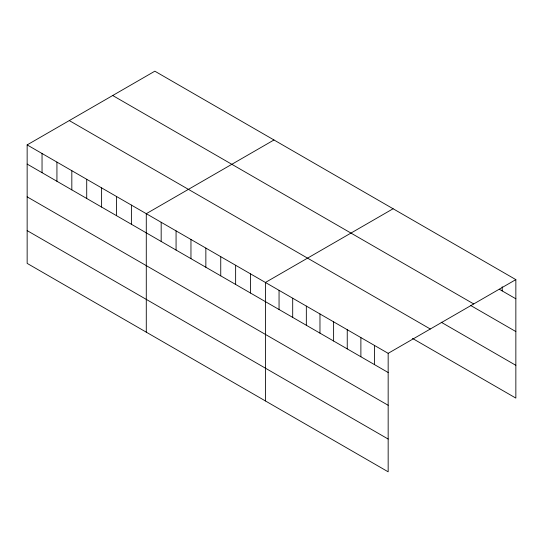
<?xml version="1.0" encoding="UTF-8"?>
<svg xmlns="http://www.w3.org/2000/svg" width="543" height="543" viewBox="0 0 543 543"><rect width="100%" height="100%" fill="white"/><g stroke="black" fill="none" stroke-linecap="round" stroke-linejoin="round"><path stroke-width="0.81" d="M27.15 144.906L388.164 353.337L388.164 471.813L27.15 263.382L27.15 144.906L154.836 71.187L515.85 279.618L515.85 398.094L412.483 338.418M273.971 139.972L146.284 213.691L146.284 332.167M393.105 208.75L265.418 282.469L265.418 400.944M388.164 353.337L515.85 279.618M499.343 289.263L515.85 298.793M112.7 95.514L473.713 303.944M470.632 305.451L515.85 331.563M441.201 322.223L515.85 365.324M69.287 120.58L430.3 329.01M27.15 164.081L388.164 372.512M27.15 196.851L388.164 405.282M27.15 230.612L388.164 439.043M502.214 286.752L502.214 290.919M374.527 345.463L374.527 364.638M360.885 337.59L360.885 356.765M347.248 329.716L347.248 348.891M333.612 321.843L333.612 341.018M319.97 313.969L319.97 333.144M306.333 306.096L306.333 325.271M292.697 298.216L292.697 317.39M279.054 290.342L279.054 309.517M250.527 273.876L250.527 293.05M235.635 265.276L235.635 284.451M220.743 256.676L220.743 275.851M205.851 248.083L205.851 267.258M190.96 239.483L190.96 258.658M176.068 230.884L176.068 250.058M161.176 222.284L161.176 241.459M131.392 205.091L131.392 224.266M116.501 196.491L116.501 215.666M101.609 187.898L101.609 207.073M86.717 179.299L86.717 198.473M71.825 170.699L71.825 189.874M56.934 162.106L56.934 181.281M42.042 153.506L42.042 172.681"/></g></svg>
